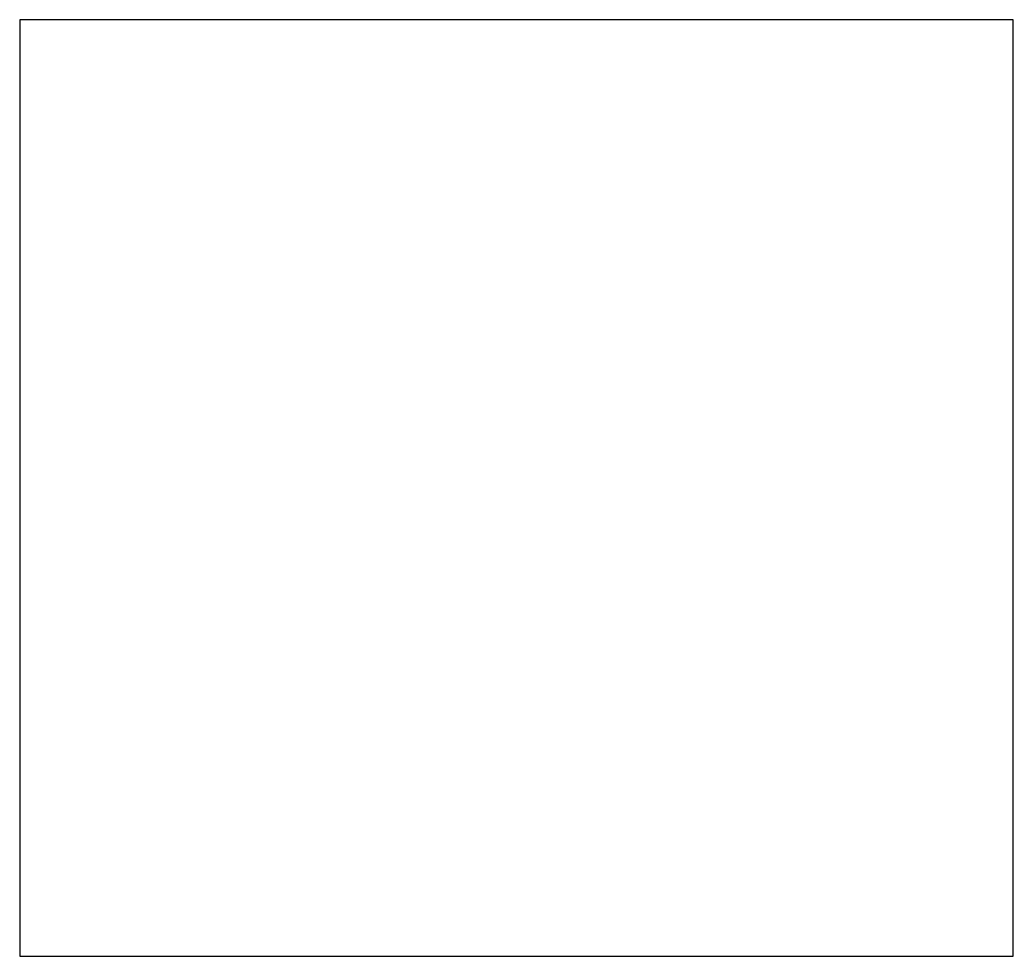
# Model space of a CAD drawing. Header units: millimetres. Extents: x -144 to 144, y -135 to 135.
import ezdxf

# ---------------------------------------------------------------- set-up
doc = ezdxf.new("R2010")
doc.units = ezdxf.units.MM
doc.layers.add('PERIMETER', color=5, linetype='CONTINUOUS')

msp = doc.modelspace()

# ---------------------------------------------------------------- linework, layer by layer
at = {"layer": 'PERIMETER'}
for p, q in [((143.575, 135.325), (-143.575, 135.325)), ((-143.575, 135.325), (-143.575, -135.325)), ((143.575, -135.325), (143.575, 135.325)), ((-143.575, -135.325), (143.575, -135.325))]:
    msp.add_line(p, q, dxfattribs=at)

doc.saveas('drawing.dxf')
